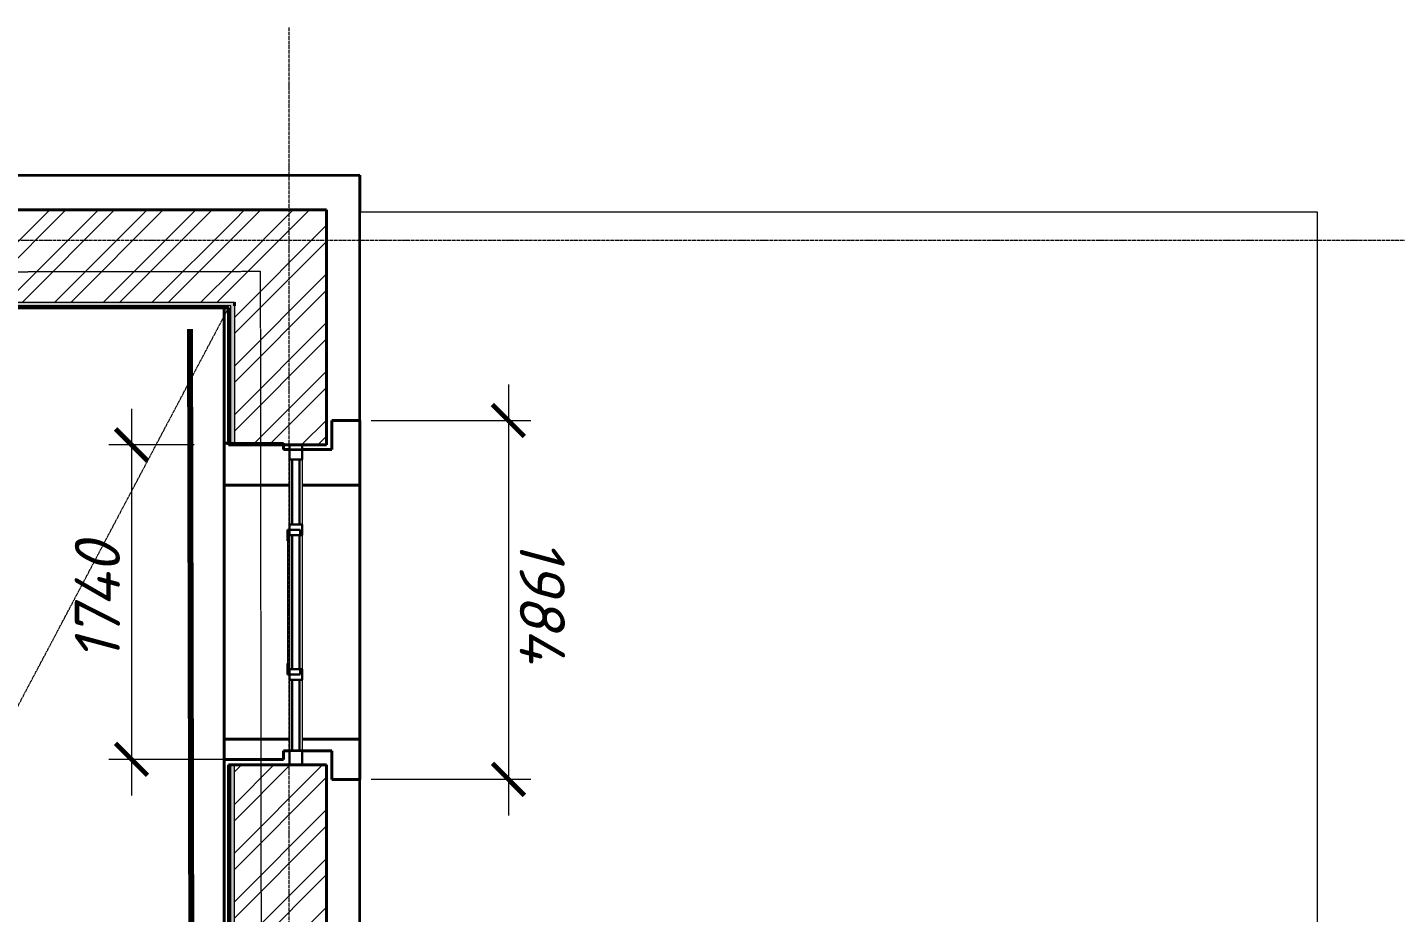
# Model space of a CAD drawing. Header units: millimetres. Extents: x 749182 to 2267578, y 70462 to 311449.
# Drawn here: x 1987882 to 1995453, y 115254 to 120151 of the extents above; entities that cross this region are included whole.
import ezdxf

# ---------------------------------------------------------------- set-up
doc = ezdxf.new("R2010")
doc.units = ezdxf.units.MM
for name, pattern in [('ADSK_Линия сетки', [25, 20, -2.5, 0, -2.5]), ('ADSK_Сверху', [4.5, 3, -1.5]), ('осеваяX2', [4, 2.5, -0.5, 0.5, -0.5])]:
    doc.linetypes.add(name, pattern=pattern)
doc.layers.get('Defpoints').update_dxf_attribs({"color": 255})
for name, color, linetype, lineweight in [('_ Окна', 7, 'Continuous', 30), ('Витраж', 7, 'Continuous', 9), ('Окна', 7, 'Continuous', 18), ('Оси', 165, 'осеваяX2', 13), ('Панели витража', 7, 'Continuous', 9), ('Перекрытие', 7, 'Continuous', 18), ('размеры', 7, 'Continuous', 9), ('Стены', 184, 'Continuous', 40), ('Стены внутренние', 7, 'Continuous', 18), ('Стены наружные', 7, 'Continuous', 18), ('Стены разрез', 7, 'Continuous', 35), ('Стены штриховка', 7, 'Continuous', 18), ('стояки', 7, 'Continuous', 9)]:
    doc.layers.add(name, color=color, linetype=linetype, lineweight=lineweight)
doc.layers.add('Линии', color=7, linetype='Continuous', lineweight=9, true_color=0x00a600)
doc.layers.add('планы со стояками отопление_dwg', color=7, linetype='Continuous', lineweight=9, true_color=0x767676)
doc.styles.add('М2', font='isocpeui.ttf')
doc.dimstyles.new('SPDS 1_100', dxfattribs={"dimscale": 100, "dimtxt": 2.5, "dimasz": 1.77, "dimexe": 1.25, "dimexo": 0.625, "dimtad": 1, "dimdec": 0, "dimrnd": 0.001, "dimzin": 9, "dimtxsty": 'М2', "dimblk": 'ARCHTICK', "dimcen": 2.5, "dimdle": 2, "dimclrt": 256, "dimadec": 0, "dimazin": 2, "dimtfac": 0.75, "dimtdec": 0, "dimtmove": 1, "dimatfit": 3, "dimfxl": 0, "dimtolj": 1, "dimlwd": 9, "dimlwe": 9, "dimarcsym": 0})
pattern_1 = [(0, (1958220.23, 75616.62), (406.4, 101.6), [33.528, -271.272, 33.528, -271.272, -1625.6]), (0, (1958220.23, 75616.62), (406.4, 101.6), [-609.6, 33.528, -576.072, 33.528, -271.272, -711.2]), (0, (1958220.23, 75616.62), (406.4, 101.6), [-1524, 33.528, -169.672, 33.528, -474.472]), (120, (1958372.63, 75667.42), (-291.18818, 301.15272), [33.528, -271.272, 33.528, -271.272, -1625.6]), (120, (1958372.63, 75667.42), (-291.18818, 301.15272), [-609.6, 33.528, -576.072, 33.528, -271.272, -711.2]), (120, (1958372.63, 75667.42), (-291.18818, 301.15272), [-1524, 33.528, -169.672, 33.528, -474.472]), (240, (1958423.43, 75870.62), (-115.21182, -402.75272), [33.528, -271.272, 33.528, -271.272, -1625.6]), (240, (1958423.43, 75870.62), (-115.21182, -402.75272), [-609.6, 33.528, -576.072, 33.528, -271.272, -711.2]), (240, (1958423.43, 75870.62), (-115.21182, -402.75272), [-1524, 33.528, -169.672, 33.528, -474.472])]
pattern_2 = [(45, (1958220.23, 75616.62), (-134.70384, 134.70384), []), (45, (1958310.03, 75616.62), (-134.70384, 134.70384), [])]

# ---------------------------------------------------------------- blocks, each defined once
blk = doc.blocks.new('Прямоугольный импост - 70х20_60мм-1441795-01 План 1-го этажа маркировочный')
at = {"layer": 'Витраж', "color": 253, "linetype": 'ADSK_Сверху', "true_color": 0xaaaaaa}
for p, q in [((18660.8, 33151.2), (18590.8, 33151.2)), ((18590.8, 33071.2), (18590.8, 33151.2)), ((18660.8, 33071.2), (18660.8, 33151.2))]:
    blk.add_line(p, q, dxfattribs=at)
blk = doc.blocks.new('Прямоугольный импост - 70х20_60мм-1439130-01 План 1-го этажа маркировочный')
at = {"layer": 'Витраж', "color": 253, "linetype": 'ADSK_Сверху', "true_color": 0xaaaaaa}
for p, q in [((-80, 35), (0, 35)), ((0, 35), (0, -35)), ((0, -35), (-80, -35))]:
    blk.add_line(p, q, dxfattribs=at)
blk = doc.blocks.new('Прямоугольный импост - 70х20_60мм-1439131-01 План 1-го этажа маркировочный')
at = {"layer": 'Витраж', "color": 253, "linetype": 'ADSK_Сверху', "true_color": 0xaaaaaa}
for p, q in [((0, 35), (-80, 35)), ((0, -35), (0, 35)), ((-80, -35), (0, -35))]:
    blk.add_line(p, q, dxfattribs=at)
blk = doc.blocks.new('Витраж-тент со смещением вовне - 60мм 30 сдвиг-1467065-01 План 1-го этажа маркировочный')
at = {"layer": '_ Окна', "color": 253, "linetype": 'ADSK_Сверху', "true_color": 0xaaaaaa}
for p, q in [((-400, 25), (-400, -45)), ((-400, 25), (-370, 25)), ((-400, -45), (-400, 25)), ((400, 25), (370, 25)), ((400, -45), (400, 25)), ((400, -45), (400, 25)), ((-340, -45), (-400, -45)), ((-340, -35), (-340, -45)), ((340, -35), (340, -45)), ((340, -45), (400, -45))]:
    blk.add_line(p, q, dxfattribs=at)
at = {"layer": 'Окна', "color": 253, "linetype": 'ADSK_Сверху', "true_color": 0xaaaaaa}
blk.add_line((-340, -45), (340, -45), dxfattribs=at)
blk = doc.blocks.new('Прямоугольный импост - 70х20_60мм-1240131-01 План 1-го этажа маркировочный')
at = {"layer": 'Витраж', "color": 253, "linetype": 'ADSK_Сверху', "true_color": 0xaaaaaa}
for p, q in [((18590.8, 31381.2), (18590.8, 31461.2)), ((18660.8, 31381.2), (18660.8, 31461.2)), ((18590.8, 31381.2), (18660.8, 31381.2))]:
    blk.add_line(p, q, dxfattribs=at)
blk = doc.blocks.new('Прямоугольный импост - 70х60мм-1426887-01 План 1-го этажа маркировочный')
at = {"layer": 'Витраж', "color": 253, "linetype": 'ADSK_Сверху', "true_color": 0xaaaaaa}
for p, q in [((-6073.8, 27726.3), (-6143.8, 27726.3)), ((-6143.8, 27336.3), (-6143.8, 27726.3)), ((-6073.8, 27336.3), (-6073.8, 27726.3)), ((-6143.8, 27336.3), (-6073.8, 27336.3))]:
    blk.add_line(p, q, dxfattribs=at)
blk = doc.blocks.new('Прямоугольный импост - 70х60мм-1225009-01 План 1-го этажа маркировочный')
at = {"layer": 'Витраж', "color": 253, "linetype": 'ADSK_Сверху', "true_color": 0xaaaaaa}
for p, q in [((-5936, 11391.9), (-6006, 11391.9)), ((-6006, 11031.9), (-6006, 11391.9)), ((-5936, 11031.9), (-5936, 11391.9)), ((-6006, 11031.9), (-5936, 11031.9))]:
    blk.add_line(p, q, dxfattribs=at)
blk = doc.blocks.new('Прямоугольный импост - 70х60мм-1229542-01 План 1-го этажа маркировочный')
at = {"layer": 'Витраж', "color": 253, "linetype": 'ADSK_Сверху', "true_color": 0xaaaaaa}
for p, q in [((3808.5, 35377.6), (3738.5, 35377.6)), ((3738.5, 35377.6), (3738.5, 34637.6)), ((3808.5, 35377.6), (3808.5, 34637.6)), ((3738.5, 34637.6), (3808.5, 34637.6))]:
    blk.add_line(p, q, dxfattribs=at)
blk = doc.blocks.new('Прямоугольный импост - 70х60мм-1439128-01 План 1-го этажа маркировочный')
at = {"layer": 'Витраж', "color": 253, "linetype": 'ADSK_Сверху', "true_color": 0xaaaaaa}
for p, q in [((-30, 35), (30, 35)), ((30, -35), (-30, -35))]:
    blk.add_line(p, q, dxfattribs=at)
blk = doc.blocks.new('Существующие стены 1 эт - Существующие стены 1 эт-653793-01 План 1-го этажа маркировочный')
at = {"layer": 'Стены'}
for p, q in [((27187.7, 43711.2), (31501.3, 43718)), ((31501.3, 43718), (31501.3, 43512.6)), ((30750.6, 42002.6), (30750.7, 42983.1)), ((31501.4, 42359.4), (31346.2, 42359.4)), ((31346.2, 42359.4), (31346.2, 42199.6)), ((31501.4, 42359.4), (31501.6, 40375.1)), ((30750.6, 42235.6), (30750.4, 40485.6)), ((30775, 42235.6), (30750.6, 42235.6)), ((31079, 42199.6), (31079, 42225.1)), ((31112, 42199.6), (31079, 42199.6)), ((31346.2, 42199.6), (31182, 42199.6)), ((30750.4, 40597.6), (30750.6, 42002.6)), ((30750.6, 42002.6), (30750.4, 40597.6)), ((30750.4, 40719.6), (30750.6, 42002.6)), ((30750.6, 42002.6), (31112, 42002.6)), ((31112, 42002.6), (30750.6, 42002.6)), ((31182, 42002.6), (31501.5, 42002.6)), ((31501.5, 42002.6), (31182, 42002.6)), ((30750.4, 40597.6), (30750.4, 40719.6)), ((30750.3, 39531.6), (30750.4, 40597.6)), ((31112, 40597.6), (30750.4, 40597.6)), ((30750.4, 40597.6), (31112, 40597.6)), ((31501.6, 40597.6), (31182, 40597.6)), ((31182, 40597.6), (31501.6, 40597.6)), ((31078.8, 40485.6), (31078.8, 40531.9)), ((31078.8, 40531.9), (31112, 40531.9)), ((31182, 40531.9), (31346.4, 40531.9)), ((31346.4, 40531.9), (31346.4, 40375.1)), ((30750.4, 40485.6), (30938.8, 40485.6)), ((30938.8, 40485.6), (31078.8, 40485.6)), ((31346.4, 40375.1), (31501.6, 40375.1))]:
    blk.add_line(p, q, dxfattribs=at)
at = {"layer": 'Стены разрез'}
for p, q in [((31501.3, 43718), (18216.3, 43696.8)), ((31501.4, 42359.4), (31501.3, 43718)), ((19032.3, 42966.8), (30750.7, 42985.1)), ((30750.7, 42985.1), (30750.6, 42235.6)), ((31346.2, 42199.6), (31346.2, 42359.4)), ((31346.2, 42359.4), (31501.4, 42359.4)), ((30750.6, 42235.6), (30939, 42235.6)), ((30939, 42235.6), (31079, 42235.6)), ((31079, 42235.6), (31079, 42199.6)), ((31079, 42199.6), (31346.2, 42199.6)), ((31346.4, 40531.9), (31078.8, 40531.9)), ((31078.8, 40531.9), (31078.8, 40485.6)), ((31346.4, 40375.1), (31346.4, 40531.9)), ((30750.4, 40485.6), (30750.3, 39206.6)), ((30938.8, 40485.6), (30750.4, 40485.6)), ((31078.8, 40485.6), (30938.8, 40485.6)), ((31501.6, 40375.1), (31346.4, 40375.1)), ((31501.8, 39331.9), (31501.6, 40375.1))]:
    blk.add_line(p, q, dxfattribs=at)
blk = doc.blocks.new('Системная панель - _AR_Стекло_40мм_привязка по центру-V96-01 План 1-го этажа маркировочный')
at = {"layer": 'Панели витража', "lineweight": 30}
for p, q in [((180, 20), (-180, 20)), ((-180, 20), (-180, -20)), ((180, -20), (180, 20)), ((-180, -20), (180, -20))]:
    blk.add_line(p, q, dxfattribs=at)
blk = doc.blocks.new('Прямоугольный импост - 70х20_60мм-V97-01 План 1-го этажа маркировочный')
at = {"layer": 'Витраж', "lineweight": 30}
for p, q in [((-80, 35), (0, 35)), ((-80, -35), (-80, 35)), ((0, 35), (0, -35)), ((0, -35), (-80, -35))]:
    blk.add_line(p, q, dxfattribs=at)
blk = doc.blocks.new('Прямоугольный импост - 70х20_60мм-V98-01 План 1-го этажа маркировочный')
at = {"layer": 'Витраж', "lineweight": 30}
for p, q in [((0, 35), (-80, 35)), ((-80, 35), (-80, -35)), ((0, -35), (0, 35)), ((-80, -35), (0, -35))]:
    blk.add_line(p, q, dxfattribs=at)
blk = doc.blocks.new('Системная панель - _AR_Стекло_40мм_привязка по центру-V99-01 План 1-го этажа маркировочный')
at = {"layer": 'Панели витража', "lineweight": 30}
for p, q in [((195, 20), (-195, 20)), ((-195, 20), (-195, -20)), ((195, -20), (195, 20)), ((-195, -20), (195, -20))]:
    blk.add_line(p, q, dxfattribs=at)
blk = doc.blocks.new('Системная панель - _AR_Стекло_40мм_привязка по центру-V100-01 План 1-го этажа маркировочный')
at = {"layer": 'Панели витража', "lineweight": 30}
for p, q in [((370, 20), (-370, 20)), ((-370, 20), (-370, -20)), ((370, -20), (370, 20)), ((-370, -20), (370, -20))]:
    blk.add_line(p, q, dxfattribs=at)
blk = doc.blocks.new('Прямоугольный импост - 70х60мм-V62-01 План 1-го этажа маркировочный')
at = {"layer": 'Витраж'}
for p, q in [((3738.5, 35437.6), (3738.5, 35797.6)), ((3808.5, 35797.6), (3808.5, 35437.6))]:
    blk.add_line(p, q, dxfattribs=at)
blk = doc.blocks.new('Прямоугольный импост - 70х60мм-V53-01 План 1-го этажа маркировочный')
at = {"layer": 'Витраж'}
for p, q in [((-6143.8, 39511.2), (-6143.8, 39901.2)), ((-6073.8, 39901.2), (-6073.8, 39511.2))]:
    blk.add_line(p, q, dxfattribs=at)
blk = doc.blocks.new('Прямоугольный импост - 70х60мм-V101-01 План 1-го этажа маркировочный')
at = {"layer": 'Витраж', "lineweight": 30}
for p, q in [((-30, 35), (30, 35)), ((-30, -35), (-30, 35)), ((30, 35), (30, -35)), ((30, -35), (-30, -35))]:
    blk.add_line(p, q, dxfattribs=at)
blk = doc.blocks.new('Прямоугольный импост - 70х60мм-V63-01 План 1-го этажа маркировочный')
at = {"layer": 'Витраж'}
for p, q in [((3738.5, 34637.6), (3738.5, 35377.6)), ((3808.5, 35377.6), (3808.5, 34637.6))]:
    blk.add_line(p, q, dxfattribs=at)
blk = doc.blocks.new('планы со стояками отопление_dwg-1484427-01 План 1-го этажа маркировочный')
at = {"layer": 'стояки', "lineweight": 80}
blk.add_line((202957, 198942.1), (202995.3, 176908.9), dxfattribs=at)
blk = doc.blocks.new('_ArchTick')
at = {"color": 0, "linetype": 'ByBlock', "const_width": 0.15}
blk.add_lwpolyline([(-0.5, -0.5), (0.5, 0.5)], dxfattribs=at)
blk = doc.blocks.new('*D2847')
at = {"layer": 'Defpoints', "color": 0, "lineweight": 20, "transparency": 16777216}
for p in [(1988867.2, 117841.7), (1988458.4, 116102.2), (1989299.1, 116102.2)]:
    blk.add_point(p, dxfattribs=at)
at = {"layer": 'размеры', "color": 0, "lineweight": 9, "transparency": 16777216}
for p, q in [((1988458.4, 118041.7), (1988458.4, 115902.2)), ((1988804.7, 117841.7), (1988333.4, 117841.7)), ((1989236.6, 116102.2), (1988333.4, 116102.2))]:
    blk.add_line(p, q, dxfattribs=at)
at = {"layer": 'размеры', "color": 0, "lineweight": 9, "transparency": 16777216, "xscale": 177, "yscale": 177, "zscale": 177}
for p, rotation in [((1988458.4, 117841.7), 90), ((1988458.4, 116102.2), 270)]:
    blk.add_blockref('_ArchTick', p, dxfattribs=dict(at, rotation=rotation))
at = {"layer": 'размеры', "lineweight": 20, "transparency": 16777216, "insert": (1988269.3, 116972), "char_height": 250, "width": 580.928, "attachment_point": 5, "rotation": 90, "style": 'М2'}
blk.add_mtext('\\A1;1740', dxfattribs=at)
blk = doc.blocks.new('*D2848')
at = {"layer": 'Defpoints', "color": 0, "lineweight": 20, "transparency": 16777216}
for p in [(1989721.6, 117976.1), (1989721.9, 115991.8), (1990543.7, 115991.8)]:
    blk.add_point(p, dxfattribs=at)
at = {"layer": 'размеры', "color": 0, "lineweight": 9, "transparency": 16777216}
for p, q in [((1990543.5, 118176.1), (1990543.7, 115791.8)), ((1989784.1, 117976.1), (1990668.5, 117976.2)), ((1989784.4, 115991.8), (1990668.7, 115991.9))]:
    blk.add_line(p, q, dxfattribs=at)
at = {"layer": 'размеры', "color": 0, "lineweight": 9, "transparency": 16777216, "xscale": 177, "yscale": 177, "zscale": 177}
for p, rotation in [((1990543.5, 117976.1), 90.00643181039608), ((1990543.7, 115991.8), 270.0064318103961)]:
    blk.add_blockref('_ArchTick', p, dxfattribs=dict(at, rotation=rotation))
at = {"layer": 'размеры', "lineweight": 20, "transparency": 16777216, "insert": (1990731.1, 116984), "char_height": 250, "width": 580.928, "attachment_point": 5, "rotation": 270.00643, "style": 'М2'}
blk.add_mtext('\\A1;1984', dxfattribs=at)

msp = doc.modelspace()

# ---------------------------------------------------------------- hatches: boundary and pattern name
at = {"layer": 'Стены внутренние', "lineweight": 9}
h = msp.add_hatch(dxfattribs=at)
h.set_pattern_fill('FP_2', color=256, style=0, pattern_type=2)
h.set_pattern_definition(pattern_1)
h.paths.add_polyline_path([(1977252.5169, 118611.7457), (1989027.2418, 118611.7457), (1989027.2418, 118631.7457), (1977206.0611, 118631.7457), (1977206.0611, 118611.7457), (1977220.8792, 118611.7457)])
h = msp.add_hatch(dxfattribs=at)
h.set_pattern_fill('FP_2', color=256, style=0, pattern_type=2)
h.set_pattern_definition(pattern_1)
h.paths.add_polyline_path([(1989007.2418, 96290.192), (1989027.2418, 96290.263), (1989027.2418, 97881.5391), (1989007.2418, 97881.5391), (1989007.2418, 96290.2277)])
h.paths.add_polyline_path([(1989007.2418, 99651.5391), (1989027.2418, 99651.5391), (1989027.2418, 100899.5153), (1989007.2418, 100899.5153), (1989007.2418, 99743.7732)])
h.paths.add_polyline_path([(1989007.2418, 102669.5153), (1989027.2418, 102669.5153), (1989027.2418, 103929.4915), (1989007.2418, 103929.4915), (1989007.2418, 102675.4269)])
h.paths.add_polyline_path([(1989007.2418, 105699.4915), (1989027.2418, 105699.4915), (1989027.2418, 106949.4591), (1989007.2418, 106949.4591), (1989007.2418, 105709.1643)])
h.paths.add_polyline_path([(1989027.2418, 108719.4591), (1989027.2418, 110021.7467), (1989007.2418, 110021.7467), (1989007.2418, 108719.4591)])
h.paths.add_polyline_path([(1989027.2418, 111791.7467), (1989027.2418, 113042.7448), (1989007.2418, 113042.7448), (1989007.2418, 111791.7467)])
h.paths.add_polyline_path([(1989007.2418, 114812.7448), (1989027.2418, 114812.7448), (1989027.2418, 116071.7466), (1989007.2418, 116071.7466), (1989007.2418, 114819.5922)])
h.paths.add_polyline_path([(1989007.2418, 117841.7466), (1989027.2418, 117841.7466), (1989027.2418, 118611.7457), (1989007.2418, 118611.7457), (1989007.2418, 117848.2593)])
at = {"layer": 'Стены наружные', "lineweight": 9}
h = msp.add_hatch(dxfattribs=at)
h.set_pattern_fill('FP_4', color=256, angle=45, style=0, pattern_type=2)
h.set_pattern_definition(pattern_2)
h.paths.add_polyline_path([(1989027.2418, 118631.7457), (1989027.2418, 119141.7457), (1976676.0611, 119141.7457), (1976676.0611, 118631.7457), (1989001.6249, 118631.7457)])
h = msp.add_hatch(dxfattribs=at)
h.set_pattern_fill('FP_3', color=256, angle=45, style=0, pattern_type=2)
h.set_pattern_definition(pattern_2)
h.paths.add_polyline_path([(1989365.0544, 96550.6773), (1989537.2418, 96550.6773), (1989537.2418, 97881.5391), (1989027.2418, 97881.5391), (1989027.2418, 96550.6773), (1989154.8043, 96550.6773)])
h.paths.add_polyline_path([(1989027.2418, 99651.5391), (1989537.2418, 99651.5391), (1989537.2418, 100899.5153), (1989027.2418, 100899.5153), (1989027.2418, 100326.3599)])
h.paths.add_polyline_path([(1989027.2418, 102669.5153), (1989537.2418, 102669.5153), (1989537.2418, 103929.4915), (1989027.2418, 103929.4915), (1989027.2418, 102716.6657)])
h.paths.add_polyline_path([(1989365.0544, 105699.4915), (1989537.2418, 105699.4915), (1989537.2418, 106949.4591), (1989027.2418, 106949.4591), (1989027.2418, 105699.4915)])
h.paths.add_polyline_path([(1989151.53, 108719.4591), (1989537.2418, 108719.4591), (1989537.2418, 110021.7467), (1989027.2418, 110021.7467), (1989027.2418, 108719.4591)])
h.paths.add_polyline_path([(1989027.2418, 111791.7467), (1989537.2418, 111791.7467), (1989537.2418, 113042.7448), (1989027.2418, 113042.7448), (1989027.2418, 112277.8893)])
h.paths.add_polyline_path([(1989537.2418, 114812.7448), (1989537.2418, 116071.7466), (1989027.2418, 116071.7466), (1989027.2418, 114812.7448)])
h.paths.add_polyline_path([(1989027.2418, 117841.7466), (1989537.2418, 117841.7466), (1989537.2418, 119141.7457), (1989027.2418, 119141.7457), (1989027.2418, 117852.2209)])

# ---------------------------------------------------------------- linework, layer by layer
at = {"layer": 'Линии', "linetype": 'ADSK_Сверху'}
msp.add_line((1977218.0611, 96346.1833), (1988995.2418, 118599.7457), dxfattribs=at)
at = {"layer": 'Оси', "linetype": 'ADSK_Линия сетки'}
for p, q in [((1989330.1361, 71313.2448), (1989330.1361, 120151.4054)), ((1947134.001, 118973.407), (2015361.944, 118973.407))]:
    msp.add_line(p, q, dxfattribs=at)
at = {"layer": 'Перекрытие'}
for p, q in [((1995020.6766, 119129.2394), (1989721.5126, 119129.2394)), ((1989721.5126, 119129.2394), (1989722.2988, 112125.7075)), ((1995020.6766, 112125.7075), (1995020.6766, 119129.2394))]:
    msp.add_line(p, q, dxfattribs=at)
at = {"layer": 'Перекрытие', "linetype": 'ADSK_Сверху'}
for p, q in [((1977052.8435, 118783.1291), (1989170.666, 118802.058)), ((1989170.666, 118802.058), (1989200.3258, 93709.4574))]:
    msp.add_line(p, q, dxfattribs=at)
at = {"layer": 'Стены внутренние', "lineweight": 40}
for p, q in [((1977218.0611, 118599.7457), (1988995.2418, 118599.7457)), ((1988995.2418, 118599.7457), (1988995.2418, 117841.7466)), ((1989027.2418, 118611.7457), (1989027.2418, 118631.7457)), ((1988995.2418, 117841.7466), (1989027.2418, 117841.7466)), ((1988995.2418, 116071.7466), (1988995.2418, 114812.7448)), ((1989027.2418, 116071.7466), (1988995.2418, 116071.7466))]:
    msp.add_line(p, q, dxfattribs=at)
at = {"layer": 'Стены наружные', "lineweight": 40}
for p, q in [((1989537.2418, 119141.7457), (1976676.0611, 119141.7457)), ((1989537.2418, 117841.7466), (1989537.2418, 119141.7457)), ((1989027.2418, 117841.7466), (1989537.2418, 117841.7466)), ((1989537.2418, 116071.7466), (1989027.2418, 116071.7466)), ((1989537.2418, 114812.7448), (1989537.2418, 116071.7466))]:
    msp.add_line(p, q, dxfattribs=at)
at = {"layer": 'Стены штриховка'}
for p, q in [((1977206.0611, 118631.7457), (1989027.2418, 118631.7457)), ((1989007.2418, 118611.7457), (1977206.0611, 118611.7457)), ((1988997.2418, 118601.7457), (1977216.0611, 118601.7457)), ((1988997.2418, 117841.7466), (1988997.2418, 118601.7457)), ((1989007.2418, 117841.7466), (1989007.2418, 118611.7457)), ((1989027.2418, 118611.7457), (1989027.2418, 117841.7466)), ((1988997.2418, 114812.7448), (1988997.2418, 116071.7466)), ((1989007.2418, 114812.7448), (1989007.2418, 116071.7466)), ((1989027.2418, 114812.7448), (1989027.2418, 116071.7466))]:
    msp.add_line(p, q, dxfattribs=at)

# ---------------------------------------------------------------- block references
at = {"layer": '_ Окна', "color": 253, "linetype": 'ADSK_Сверху', "true_color": 0xaaaaaa, "rotation": 270.0000000000002}
msp.add_blockref('Витраж-тент со смещением вовне - 60мм 30 сдвиг-1467065-01 План 1-го этажа маркировочный', (1989367.2418, 116971.7466), dxfattribs=at)
at = {"layer": 'Витраж', "color": 253, "linetype": 'ADSK_Сверху', "true_color": 0xaaaaaa}
for name, p, rotation in [('Прямоугольный импост - 70х20_60мм-1439131-01 План 1-го этажа маркировочный', (1989367.2418, 117841.7466), 90.00000000000026), ('Прямоугольный импост - 70х20_60мм-1240131-01 План 1-го этажа маркировочный', (2007993.0772, 149222.9331), 180), ('Прямоугольный импост - 70х60мм-1225009-01 План 1-го этажа маркировочный', (1983396.1997, 128793.6718), 180), ('Прямоугольный импост - 70х60мм-1426887-01 План 1-го этажа маркировочный', (1983258.4906, 143878.0937), 180), ('Прямоугольный импост - 70х20_60мм-1441795-01 План 1-го этажа маркировочный', (2007993.0772, 149222.9331), 180)]:
    msp.add_blockref(name, p, dxfattribs=dict(at, rotation=rotation))
at = {"layer": 'Витраж'}
for name, p, rotation in [('Прямоугольный импост - 70х20_60мм-V98-01 План 1-го этажа маркировочный', (1989367.2418, 117841.7466), 90.00000000000026), ('Прямоугольный импост - 70х60мм-V53-01 План 1-го этажа маркировочный', (1983258.4906, 156052.9197), 180)]:
    msp.add_blockref(name, p, dxfattribs=dict(at, rotation=rotation))
for name in ['Прямоугольный импост - 70х60мм-V62-01 План 1-го этажа маркировочный', 'Прямоугольный импост - 70х60мм-V63-01 План 1-го этажа маркировочный']:
    msp.add_blockref(name, (1985593.7428, 81964.104), dxfattribs=at)
at = {"layer": 'Витраж', "color": 253, "linetype": 'ADSK_Сверху', "true_color": 0xaaaaaa, "extrusion": (0, 0, -1), "rotation": 269.9999999999997}
for name, p in [('Прямоугольный импост - 70х60мм-1439128-01 План 1-го этажа маркировочный', (-1989367.2418, 117371.7466)), ('Прямоугольный импост - 70х60мм-1439128-01 План 1-го этажа маркировочный', (-1989367.2418, 116571.7466)), ('Прямоугольный импост - 70х20_60мм-1439130-01 План 1-го этажа маркировочный', (-1989367.2418, 116071.7466))]:
    msp.add_blockref(name, p, dxfattribs=at)
at = {"layer": 'Витраж', "extrusion": (0, 0, -1), "rotation": 269.9999999999997}
for name, p in [('Прямоугольный импост - 70х60мм-V101-01 План 1-го этажа маркировочный', (-1989367.2418, 117371.7466)), ('Прямоугольный импост - 70х60мм-V101-01 План 1-го этажа маркировочный', (-1989367.2418, 116571.7466)), ('Прямоугольный импост - 70х20_60мм-V97-01 План 1-го этажа маркировочный', (-1989367.2418, 116071.7466))]:
    msp.add_blockref(name, p, dxfattribs=at)
at = {"layer": 'Витраж', "color": 253, "linetype": 'ADSK_Сверху', "true_color": 0xaaaaaa}
msp.add_blockref('Прямоугольный импост - 70х60мм-1229542-01 План 1-го этажа маркировочный', (1985593.7428, 81964.104), dxfattribs=at)
at = {"layer": 'Панели витража', "rotation": 270.0000000000002}
for name, p in [('Системная панель - _AR_Стекло_40мм_привязка по центру-V96-01 План 1-го этажа маркировочный', (1989367.2418, 117581.7466)), ('Системная панель - _AR_Стекло_40мм_привязка по центру-V100-01 План 1-го этажа маркировочный', (1989367.2418, 116971.7466)), ('Системная панель - _AR_Стекло_40мм_привязка по центру-V99-01 План 1-го этажа маркировочный', (1989367.2418, 116346.7466))]:
    msp.add_blockref(name, p, dxfattribs=at)
at = {"layer": 'планы со стояками отопление_dwg', "color": 6, "true_color": 0xff00ff}
msp.add_blockref('планы со стояками отопление_dwg-1484427-01 План 1-го этажа маркировочный', (1785824.7266, -80460.4271), dxfattribs=at)
at = {"layer": 'Стены', "color": 243, "true_color": 0xbb5389}
msp.add_blockref('Существующие стены 1 эт - Существующие стены 1 эт-653793-01 План 1-го этажа маркировочный', (1958220.2258, 75616.6187), dxfattribs=at)

# ---------------------------------------------------------------- dimensions: what is measured, and where the dimension line sits
at = {"layer": 'размеры', "lineweight": 20}
for base, p1, p2, angle, picture, middle in [((1990543.7273, 115991.8477), (1989721.642, 117976.0538), (1989721.8648, 115991.7555), 270.00643181, '*D2848', (1990731.1159, 116984.018)), ((1988458.3629, 116102.2168), (1988867.2418, 117841.7466), (1989299.0546, 116102.2168), 90, '*D2847', (1988269.2531, 116971.9817))]:
    dim = msp.add_linear_dim(base=base, p1=p1, p2=p2, angle=angle, dimstyle='SPDS 1_100', dxfattribs=at)
    dim.commit()
    dim.dimension.update_dxf_attribs({"geometry": picture, "text_midpoint": middle})

doc.saveas('drawing.dxf')
